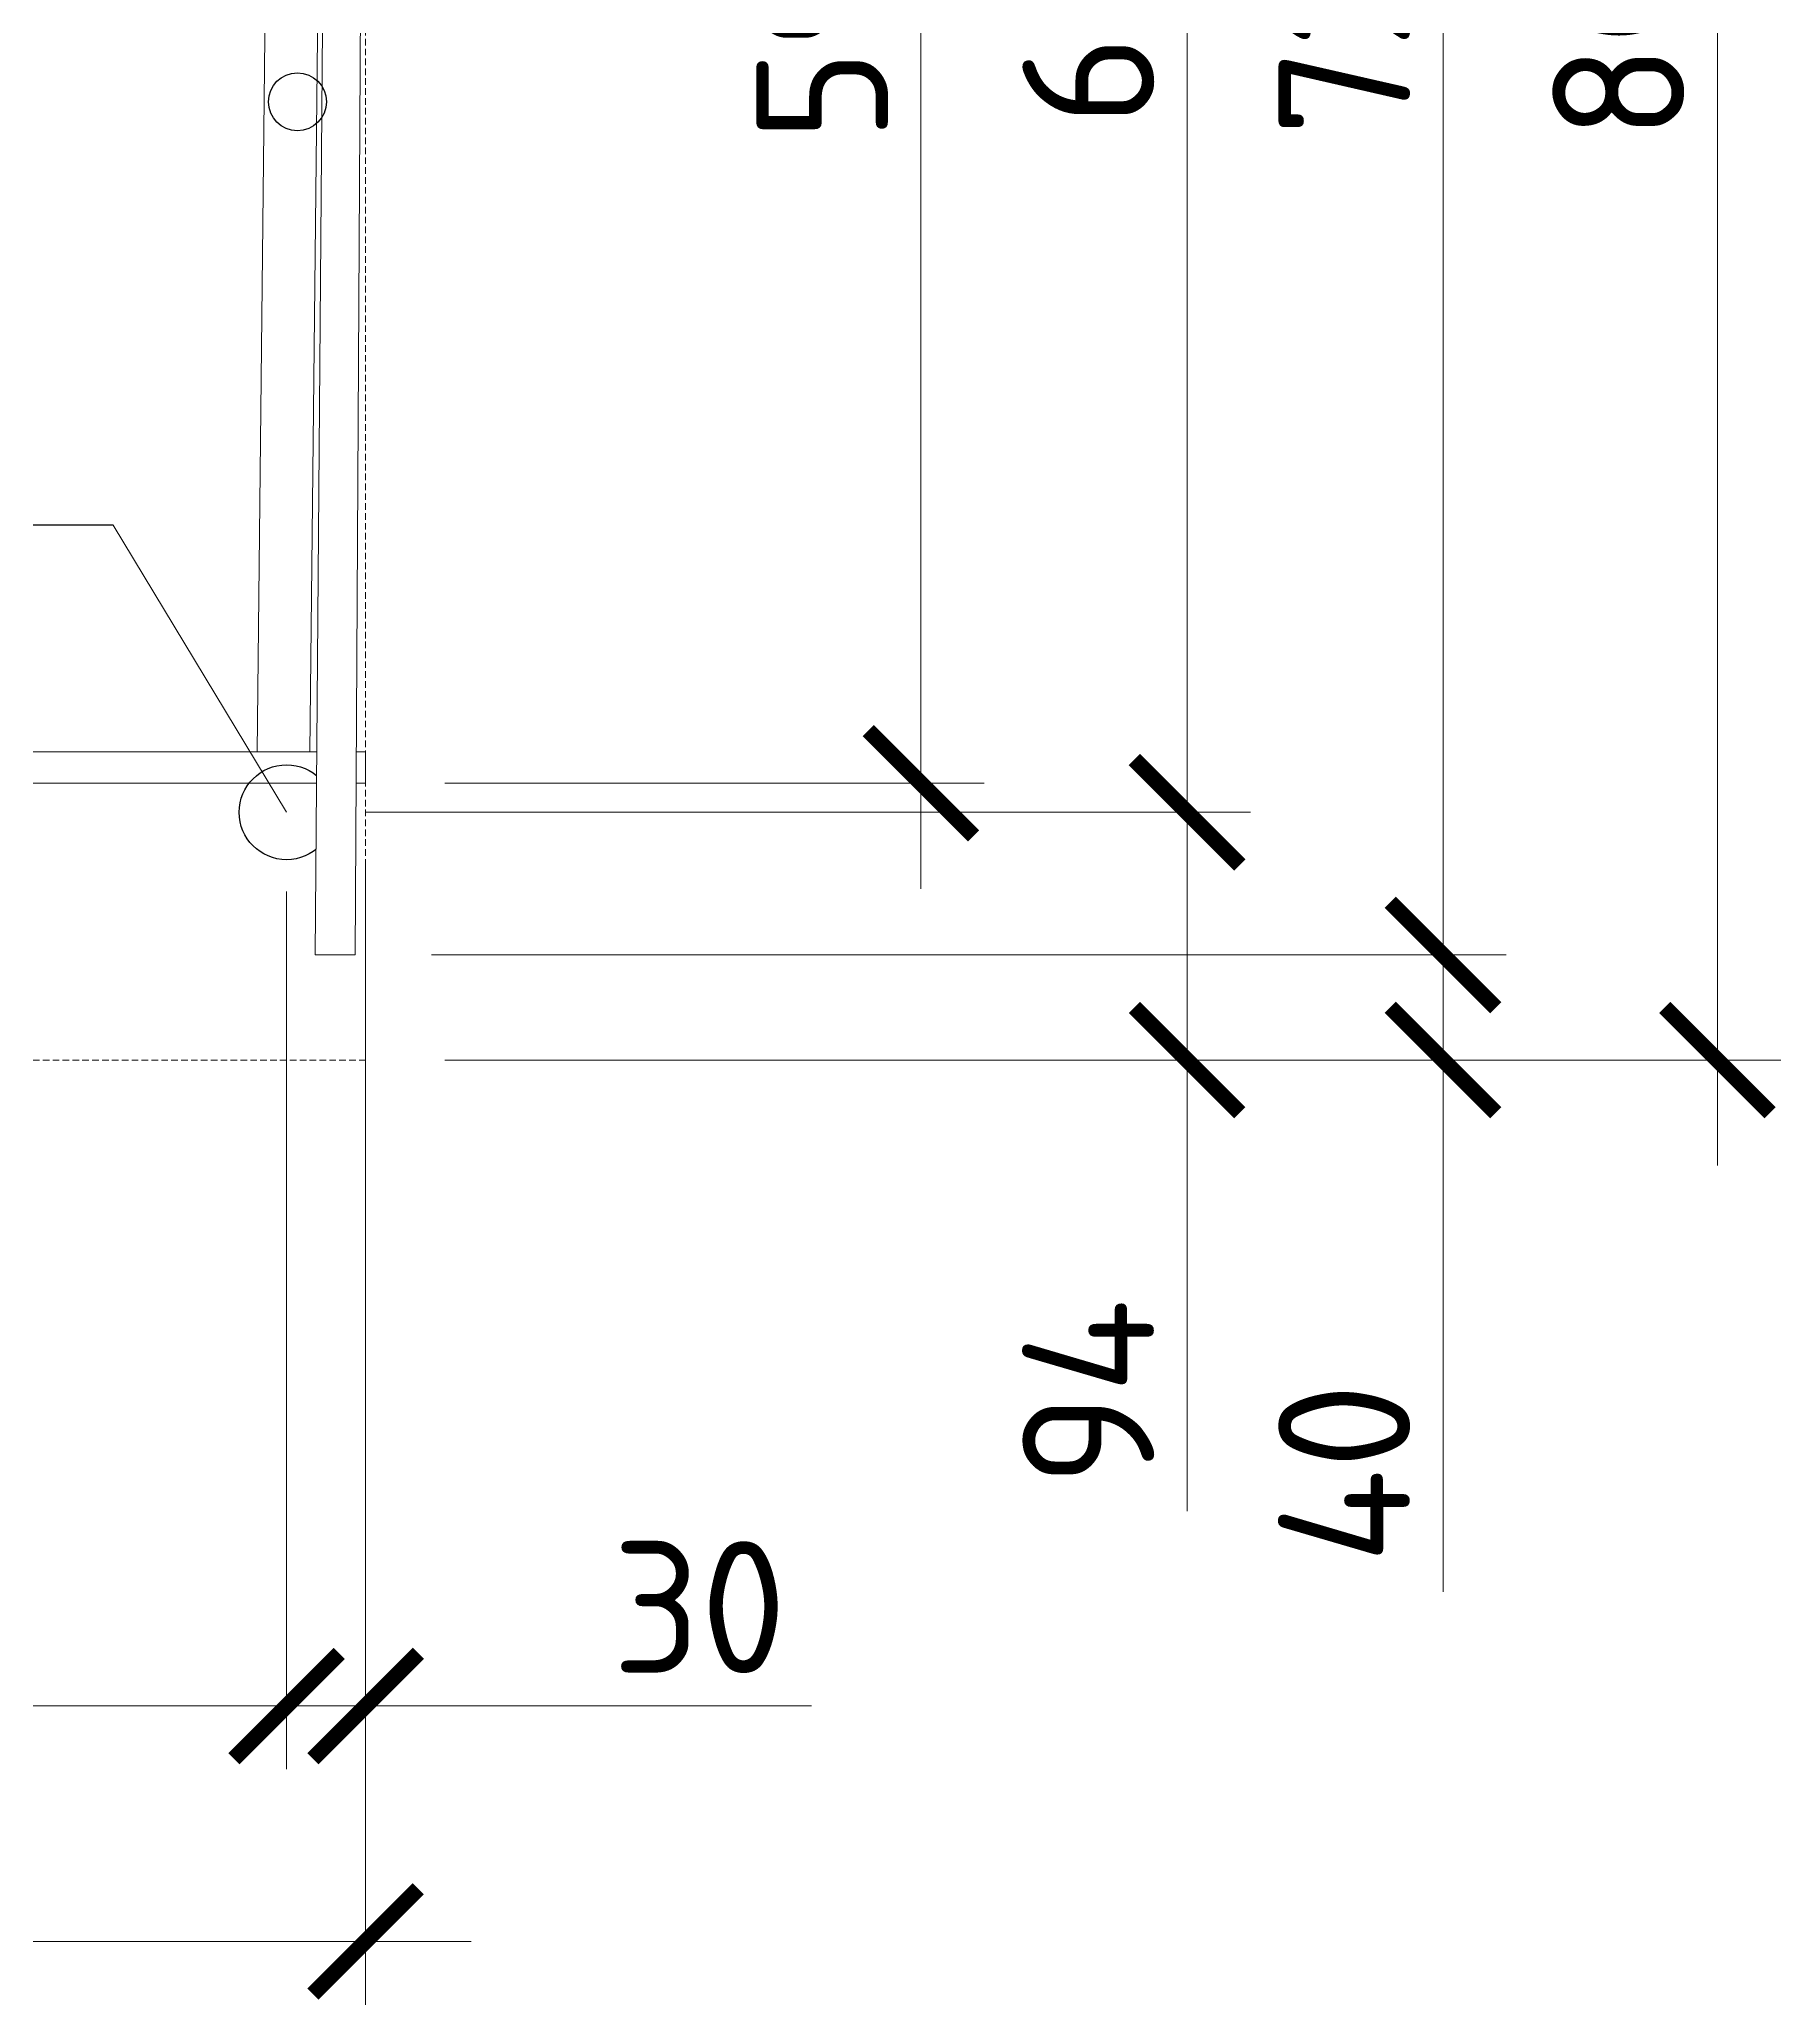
# Model space of a CAD drawing. Header units: millimetres. Extents: x -65574 to 111613, y -106550 to -50518.
# Drawn here: x 20587 to 21248, y -54602 to -53856 of the extents above; entities that cross this region are included whole.
import ezdxf
from ezdxf import colors
from ezdxf.entities.mleader import LeaderData, LeaderLine
from ezdxf.math import Vec2, Vec3

# ---------------------------------------------------------------- set-up
doc = ezdxf.new("R2010")
doc.units = ezdxf.units.MM
doc.linetypes.add('невидимая', pattern=[0.375, 0.25, -0.125])
doc.layers.get('Defpoints').update_dxf_attribs({"color": 6})
doc.styles.add('GOST-2.304_Type-B', font='GOST Common.ttf')
doc.dimstyles.new('УРСТ', dxfattribs={"dimtxt": 2.5, "dimasz": 2, "dimexe": 1.2, "dimexo": 1.5, "dimtad": 1, "dimdec": 0, "dimrnd": 1, "dimtxsty": 'GOST-2.304_Type-B', "dimblk": 'ARCHTICK', "dimcen": 2, "dimdle": 2, "dimazin": 3, "dimtfac": 1, "dimtdec": 0, "dimtmove": 1, "dimatfit": 0, "dimldrblk": 'NONE', "dimlwd": 15, "dimlwe": 15, "dimarcsym": 0})

# ---------------------------------------------------------------- blocks, each defined once
blk = doc.blocks.new('_ArchTick')
at = {"color": 0, "linetype": 'ByBlock', "const_width": 0.15}
blk.add_lwpolyline([(-0.5, -0.5), (0.5, 0.5)], dxfattribs=at)
blk = doc.blocks.new('*D345')
at = {"color": 0, "lineweight": 15, "ltscale": 100, "transparency": 16777216}
for p, q in [((18861.14, -54179.61), (18861.14, -54512.72)), ((20681.14, -54179.61), (20681.14, -54512.72)), ((18821.14, -54488.72), (20721.14, -54488.72))]:
    blk.add_line(p, q, dxfattribs=at)
at = {"layer": 'Defpoints', "color": 0, "lineweight": -2, "ltscale": 100, "transparency": 16777216}
for p in [(18861.14, -54149.61), (20681.14, -54149.61), (20681.14, -54488.72)]:
    blk.add_point(p, dxfattribs=at)
at = {"color": 0, "lineweight": 15, "ltscale": 100, "transparency": 16777216, "xscale": 40, "yscale": 40, "zscale": 40, "rotation": 180}
blk.add_blockref('_ArchTick', (18861.14, -54488.72), dxfattribs=at)
at = {"color": 0, "lineweight": 15, "ltscale": 100, "transparency": 16777216, "xscale": 40, "yscale": 40, "zscale": 40}
blk.add_blockref('_ArchTick', (20681.14, -54488.72), dxfattribs=at)
at = {"color": 0, "lineweight": 15, "ltscale": 100, "transparency": 16777216, "insert": (19771.14, -54451.22), "char_height": 50, "attachment_point": 5, "style": 'GOST-2.304_Type-B'}
blk.add_mtext('\\A1;13х140=1820', dxfattribs=at)
blk = doc.blocks.new('_None')
blk = doc.blocks.new('*D347')
at = {"color": 0, "lineweight": 15, "ltscale": 100, "transparency": 16777216}
for p, q in [((20711.15, -54168.61), (20711.15, -54512.72)), ((20681.14, -54179.61), (20681.14, -54512.72)), ((20681.14, -54488.72), (20641.14, -54488.72)), ((20681.14, -54488.72), (20711.15, -54488.72)), ((20681.14, -54488.72), (20711.15, -54488.72)), ((20711.15, -54488.72), (20751.15, -54488.72)), ((20880.27, -54488.72), (20711.15, -54488.72))]:
    blk.add_line(p, q, dxfattribs=at)
at = {"layer": 'Defpoints', "color": 0, "lineweight": -2, "ltscale": 100, "transparency": 16777216}
for p in [(20711.15, -54138.61), (20681.14, -54149.61), (20711.15, -54488.72)]:
    blk.add_point(p, dxfattribs=at)
at = {"color": 0, "lineweight": 15, "ltscale": 100, "transparency": 16777216, "xscale": 40, "yscale": 40, "zscale": 40}
blk.add_blockref('_ArchTick', (20681.14, -54488.72), dxfattribs=at)
at = {"color": 0, "lineweight": 15, "ltscale": 100, "transparency": 16777216, "xscale": 40, "yscale": 40, "zscale": 40, "rotation": 180}
blk.add_blockref('_ArchTick', (20711.15, -54488.72), dxfattribs=at)
at = {"color": 0, "lineweight": 15, "ltscale": 100, "transparency": 16777216, "insert": (20837.77, -54451.22), "char_height": 50, "attachment_point": 5, "style": 'GOST-2.304_Type-B'}
blk.add_mtext('\\A1;30', dxfattribs=at)
blk = doc.blocks.new('*D348')
at = {"color": 0, "lineweight": 15, "ltscale": 100, "transparency": 16777216}
for p, q in [((21022.85, -53497.61), (21022.85, -54189.61)), ((20715.24, -53537.61), (21046.85, -53537.61)), ((20711.14, -54149.61), (21046.85, -54149.61))]:
    blk.add_line(p, q, dxfattribs=at)
at = {"layer": 'Defpoints', "color": 0, "lineweight": -2, "ltscale": 100, "transparency": 16777216}
for p in [(20685.24, -53537.61), (20681.14, -54149.61), (21022.85, -54149.61)]:
    blk.add_point(p, dxfattribs=at)
at = {"color": 0, "lineweight": 15, "ltscale": 100, "transparency": 16777216, "xscale": 40, "yscale": 40, "zscale": 40}
for p, rotation in [((21022.85, -53537.61), 90), ((21022.85, -54149.61), 270)]:
    blk.add_blockref('_ArchTick', p, dxfattribs=dict(at, rotation=rotation))
at = {"color": 0, "lineweight": 15, "ltscale": 100, "transparency": 16777216, "insert": (20985.35, -53843.61), "char_height": 50, "attachment_point": 5, "rotation": 90, "style": 'GOST-2.304_Type-B'}
blk.add_mtext('\\A1;612', dxfattribs=at)
blk = doc.blocks.new('*D349')
at = {"color": 0, "lineweight": 15, "ltscale": 100, "transparency": 16777216}
for p, q in [((21224.07, -53403.61), (21224.07, -54283.61)), ((20741.15, -53443.61), (21248.07, -53443.61)), ((20741.15, -54243.61), (21248.07, -54243.61))]:
    blk.add_line(p, q, dxfattribs=at)
at = {"layer": 'Defpoints', "color": 0, "lineweight": -2, "ltscale": 100, "transparency": 16777216}
for p in [(20711.15, -53443.61), (20711.15, -54243.61), (21224.07, -54243.61)]:
    blk.add_point(p, dxfattribs=at)
at = {"color": 0, "lineweight": 15, "ltscale": 100, "transparency": 16777216, "xscale": 40, "yscale": 40, "zscale": 40}
for p, rotation in [((21224.07, -53443.61), 90), ((21224.07, -54243.61), 270)]:
    blk.add_blockref('_ArchTick', p, dxfattribs=dict(at, rotation=rotation))
at = {"color": 0, "lineweight": 15, "ltscale": 100, "transparency": 16777216, "insert": (21186.57, -53843.61), "char_height": 50, "attachment_point": 5, "rotation": 90, "style": 'GOST-2.304_Type-B'}
blk.add_mtext('\\A1;800', dxfattribs=at)
blk = doc.blocks.new('*D350')
at = {"color": 0, "lineweight": 15, "ltscale": 100, "transparency": 16777216}
for p, q in [((21119.95, -53443.73), (21119.95, -54243.73)), ((20740.28, -53483.73), (21143.95, -53483.73)), ((20736.16, -54203.73), (21143.95, -54203.73))]:
    blk.add_line(p, q, dxfattribs=at)
at = {"layer": 'Defpoints', "color": 0, "lineweight": -2, "ltscale": 100, "transparency": 16777216}
for p in [(20710.28, -53483.73), (20706.16, -54203.73), (21119.95, -54203.73)]:
    blk.add_point(p, dxfattribs=at)
at = {"color": 0, "lineweight": 15, "ltscale": 100, "transparency": 16777216, "xscale": 40, "yscale": 40, "zscale": 40}
for p, rotation in [((21119.95, -53483.73), 90), ((21119.95, -54203.73), 270)]:
    blk.add_blockref('_ArchTick', p, dxfattribs=dict(at, rotation=rotation))
at = {"color": 0, "lineweight": 15, "ltscale": 100, "transparency": 16777216, "insert": (21082.45, -53843.73), "char_height": 50, "attachment_point": 5, "rotation": 90, "style": 'GOST-2.304_Type-B'}
blk.add_mtext('\\A1;720', dxfattribs=at)
blk = doc.blocks.new('*U269')
at = {"linetype": 'ByBlock', "lineweight": 15, "ltscale": 100}
blk.add_lwpolyline([(32.9, -52), (-32.91, 57)], dxfattribs=at)
blk = doc.blocks.new('*U270')
at = {"color": 0, "linetype": 'ByBlock', "lineweight": -2, "transparency": 16777216}
blk.add_blockref('*U269', (1820, 0), dxfattribs=at)
blk = doc.blocks.new('*D383')
at = {"color": 0, "lineweight": 15, "transparency": 16777216}
for p, q in [((20921.83, -53508.61), (20921.83, -54178.61)), ((20727.04, -53548.61), (20945.83, -53548.61)), ((20741.15, -54138.61), (20945.83, -54138.61))]:
    blk.add_line(p, q, dxfattribs=at)
at = {"layer": 'Defpoints', "color": 0, "lineweight": -2, "transparency": 16777216}
for p in [(20697.04, -53548.61), (20711.15, -54138.61), (20921.83, -54138.61)]:
    blk.add_point(p, dxfattribs=at)
at = {"color": 0, "lineweight": 15, "transparency": 16777216, "xscale": 40, "yscale": 40, "zscale": 40}
for p, rotation in [((20921.83, -53548.61), 90), ((20921.83, -54138.61), 270)]:
    blk.add_blockref('_ArchTick', p, dxfattribs=dict(at, rotation=rotation))
at = {"color": 0, "lineweight": 15, "transparency": 16777216, "insert": (20884.33, -53843.61), "char_height": 50, "attachment_point": 5, "rotation": 90, "style": 'GOST-2.304_Type-B'}
blk.add_mtext('\\A1;590', dxfattribs=at)
blk = doc.blocks.new('*D435')
at = {"color": 0, "lineweight": 15, "transparency": 16777216}
for p, q in [((18811.15, -54273.61), (18811.15, -54602.07)), ((20711.15, -54273.61), (20711.15, -54602.07)), ((18771.15, -54578.07), (20751.15, -54578.07))]:
    blk.add_line(p, q, dxfattribs=at)
at = {"layer": 'Defpoints', "color": 0, "lineweight": -2, "transparency": 16777216}
for p in [(18811.15, -54243.61), (20711.15, -54243.61), (20711.15, -54578.07)]:
    blk.add_point(p, dxfattribs=at)
at = {"color": 0, "lineweight": 15, "transparency": 16777216, "xscale": 40, "yscale": 40, "zscale": 40, "rotation": 180}
blk.add_blockref('_ArchTick', (18811.15, -54578.07), dxfattribs=at)
at = {"color": 0, "lineweight": 15, "transparency": 16777216, "xscale": 40, "yscale": 40, "zscale": 40}
blk.add_blockref('_ArchTick', (20711.15, -54578.07), dxfattribs=at)
at = {"color": 0, "lineweight": 15, "transparency": 16777216, "insert": (19761.15, -54540.57), "char_height": 50, "attachment_point": 5, "style": 'GOST-2.304_Type-B'}
blk.add_mtext('\\A1;1900', dxfattribs=at)
blk = doc.blocks.new('*U248')
at = {"color": 7, "lineweight": 30}
blk.add_circle((0, 2), 18, dxfattribs=at)
blk = doc.blocks.new('*U249')
at = {"color": 0, "linetype": 'ByBlock', "lineweight": -2, "transparency": 16777216}
blk.add_blockref('*U248', (1820, 0), dxfattribs=at)
blk = doc.blocks.new('*D442')
at = {"color": 0, "lineweight": 15, "ltscale": 100, "transparency": 16777216}
for p, q in [((21119.95, -54203.73), (21119.95, -54163.73)), ((20736.16, -54203.73), (21143.95, -54203.73)), ((21119.95, -54203.73), (21119.95, -54243.61)), ((21119.95, -54203.73), (21119.95, -54243.61)), ((20741.15, -54243.61), (21143.95, -54243.61)), ((21119.95, -54243.61), (21119.95, -54283.61)), ((21119.95, -54445.43), (21119.95, -54243.61))]:
    blk.add_line(p, q, dxfattribs=at)
at = {"layer": 'Defpoints', "color": 0, "lineweight": -2, "ltscale": 100, "transparency": 16777216}
for p in [(20706.16, -54203.73), (20711.15, -54243.61), (21119.95, -54243.61)]:
    blk.add_point(p, dxfattribs=at)
at = {"color": 0, "lineweight": 15, "ltscale": 100, "transparency": 16777216, "xscale": 40, "yscale": 40, "zscale": 40}
for p, rotation in [((21119.95, -54203.73), 270), ((21119.95, -54243.61), 90)]:
    blk.add_blockref('_ArchTick', p, dxfattribs=dict(at, rotation=rotation))
at = {"color": 0, "lineweight": 15, "ltscale": 100, "transparency": 16777216, "insert": (21082.45, -54400.43), "char_height": 50, "attachment_point": 5, "rotation": 90, "style": 'GOST-2.304_Type-B'}
blk.add_mtext('\\A1;40', dxfattribs=at)
blk = doc.blocks.new('*D444')
at = {"color": 0, "lineweight": 15, "ltscale": 100, "transparency": 16777216}
for p, q in [((21022.85, -54149.61), (21022.85, -54109.61)), ((20711.14, -54149.61), (21046.85, -54149.61)), ((21022.85, -54149.61), (21022.85, -54243.61)), ((21022.85, -54149.61), (21022.85, -54243.61)), ((20741.15, -54243.61), (21046.85, -54243.61)), ((21022.85, -54243.61), (21022.85, -54283.61)), ((21022.85, -54414.75), (21022.85, -54243.61))]:
    blk.add_line(p, q, dxfattribs=at)
at = {"layer": 'Defpoints', "color": 0, "lineweight": -2, "ltscale": 100, "transparency": 16777216}
for p in [(20681.14, -54149.61), (20711.15, -54243.61), (21022.85, -54243.61)]:
    blk.add_point(p, dxfattribs=at)
at = {"color": 0, "lineweight": 15, "ltscale": 100, "transparency": 16777216, "xscale": 40, "yscale": 40, "zscale": 40}
for p, rotation in [((21022.85, -54149.61), 270), ((21022.85, -54243.61), 90)]:
    blk.add_blockref('_ArchTick', p, dxfattribs=dict(at, rotation=rotation))
at = {"color": 0, "lineweight": 15, "ltscale": 100, "transparency": 16777216, "insert": (20985.35, -54369.75), "char_height": 50, "attachment_point": 5, "rotation": 90, "style": 'GOST-2.304_Type-B'}
blk.add_mtext('\\A1;94', dxfattribs=at)
blk = doc.blocks.new('*U572')
blk.add_circle((0, 0), 11)
blk = doc.blocks.new('*U573')
blk.add_blockref('*U572', (1820, 0))

msp = doc.modelspace()

# ---------------------------------------------------------------- linework, layer by layer
at = {"linetype": 'невидимая', "lineweight": 15, "ltscale": 10}
msp.add_lwpolyline([(18811.15, -54243.61), (18811.15, -53443.61), (20711.15, -53443.61), (20711.15, -54243.61)], close=True, dxfattribs=at)
at = {"lineweight": 15}
msp.add_lwpolyline([(18811.15, -54126.61), (18811.15, -54138.61), (20711.15, -54138.61), (20711.15, -54126.61)], close=True, dxfattribs=at)

# ---------------------------------------------------------------- block references
for name, p in [('*U270', (18828.24, -54097.61)), ('*U249', (18861.14, -54151.61))]:
    msp.add_blockref(name, p)

# ---------------------------------------------------------------- dimensions: what is measured, and where the dimension line sits
at = {"lineweight": 15, "ltscale": 100}
for base, p1, p2, picture, middle in [((21224.07, -54243.61), (20711.15, -53443.61), (20711.15, -54243.61), '*D349', (21186.57, -53843.61)), ((21119.95, -54203.73), (20710.28, -53483.73), (20706.16, -54203.73), '*D350', (21082.45, -53843.73)), ((21022.85, -54149.61), (20685.24, -53537.61), (20681.14, -54149.61), '*D348', (20985.35, -53843.61))]:
    dim = msp.add_linear_dim(base=base, p1=p1, p2=p2, angle=90, dimstyle='УРСТ', override={"dimscale": 0, "dimtxsty": 'GOST-2.304_Type-B'}, dxfattribs=at)
    dim.commit()
    dim.dimension.update_dxf_attribs({"geometry": picture, "text_midpoint": middle})
at = {"lineweight": 15}
for base, p1, p2, angle, picture, middle in [((20921.83, -54138.61), (20697.04, -53548.61), (20711.15, -54138.61), 90, '*D383', (20884.33, -53843.61)), ((20711.15, -54578.07), (18811.15, -54243.61), (20711.15, -54243.61), 0, '*D435', (19761.15, -54540.57))]:
    dim = msp.add_linear_dim(base=base, p1=p1, p2=p2, angle=angle, dimstyle='УРСТ', override={"dimscale": 0, "dimtxsty": 'GOST-2.304_Type-B'}, dxfattribs=at)
    dim.commit()
    dim.dimension.update_dxf_attribs({"geometry": picture, "text_midpoint": middle})
at = {"lineweight": 15, "ltscale": 100}
for base, p1, p2, angle, picture, middle in [((20711.15, -54488.72), (20681.14, -54149.61), (20711.15, -54138.61), 0, '*D347', (20837.77, -54488.72)), ((21119.95, -54243.61), (20706.16, -54203.73), (20711.15, -54243.61), 270, '*D442', (21143.93, -54400.43))]:
    dim = msp.add_linear_dim(base=base, p1=p1, p2=p2, angle=angle, dimstyle='УРСТ', override={"dimscale": 0, "dimtxsty": 'GOST-2.304_Type-B'}, dxfattribs=at)
    dim.commit()
    dim.dimension.update_dxf_attribs({"geometry": picture, "text_midpoint": middle, "dimtype": 160})
dim = msp.add_linear_dim(base=(20681.14, -54488.72), p1=(18861.14, -54149.61), p2=(20681.14, -54149.61), angle=0, text='13х140=<>', dimstyle='УРСТ', override={"dimscale": 0, "dimtxsty": 'GOST-2.304_Type-B'}, dxfattribs=at)
dim.commit()
dim.dimension.update_dxf_attribs({"geometry": '*D345', "text_midpoint": (19771.14, -54451.22)})

# ---------------------------------------------------------------- leaders
at = {"lineweight": 15}
ml = msp.add_multileader_mtext('Standard', dxfattribs=at)
ml.set_content('4', color=256, style='GOST-2.304_Type-B')
ml.set_leader_properties()
ml.set_arrow_properties(name='NONE')
ml.build(insert=Vec2(0, 0))
ml.multileader.update_dxf_attribs({"text_right_attachment_type": 6, "dogleg_length": 2.5, "arrow_head_size": 50, "scale": 20})
ctx = ml.context
ctx.base_point, ctx.scale, ctx.char_height, ctx.arrow_head_size, ctx.plane_origin = Vec3(18704.35, -54005.61), 20, 50, 50, Vec3(18795.33, -54028.61)
ctx.right_attachment, ctx.text_align_type = 6, 2
notes = []
notes.append((ctx, [(0, (1, 1, 0), (18795.33, -54040.61), (-1, 0), 71.98, [(0, [(20615.33, -54040.61)], 0, [])])]))
ctx.mtext.insert, ctx.mtext.alignment, ctx.mtext.flow_direction = Vec3(18721.35, -53980.61), 3, 5
for ctx, leaders in notes:
    for number, flags, end, landing, length, lines in leaders:
        leader = LeaderData()
        leader.index, (leader.has_last_leader_line, leader.has_dogleg_vector, leader.attachment_direction) = number, flags
        leader.last_leader_point, leader.dogleg_vector, leader.dogleg_length = Vec3(end), Vec3(landing), length
        for number, points, colour, breaks in lines:
            line = LeaderLine()
            line.index, line.vertices, line.color, line.breaks = number, Vec3.list(points), colors.encode_raw_color(colour), breaks
            leader.lines.append(line)
        ctx.leaders.append(leader)

# ---------------------------------------------------------------- next in the draw order: wipeouts: each hides what was drawn before it
msp.add_wipeout([(20697.69, -53483.73), (20711.28, -53483.73), (20707.16, -54203.73), (20692.02, -54203.73)])

# ---------------------------------------------------------------- next in the draw order: linework, layer by layer
for points in [[(20707.16, -54203.73), (20692.02, -54203.73), (20697.69, -53483.73), (20711.28, -53483.73)], [(20696, -53560.62), (20676.01, -53560.6), (20670.04, -54126.61), (20690.03, -54126.61)]]:
    msp.add_lwpolyline(points, close=True, dxfattribs=at)

# ---------------------------------------------------------------- next in the draw order: block references
msp.add_blockref('*U573', (18865.26, -53880))

# ---------------------------------------------------------------- next in the draw order: dimensions: what is measured, and where the dimension line sits
at = {"lineweight": 15, "ltscale": 100}
dim = msp.add_linear_dim(base=(21022.85, -54243.61), p1=(20681.14, -54149.61), p2=(20711.15, -54243.61), angle=270, dimstyle='УРСТ', override={"dimscale": 0}, dxfattribs=at)
dim.commit()
dim.dimension.update_dxf_attribs({"geometry": '*D444', "text_midpoint": (21003.31, -54369.75), "dimtype": 160})

doc.saveas('drawing.dxf')
